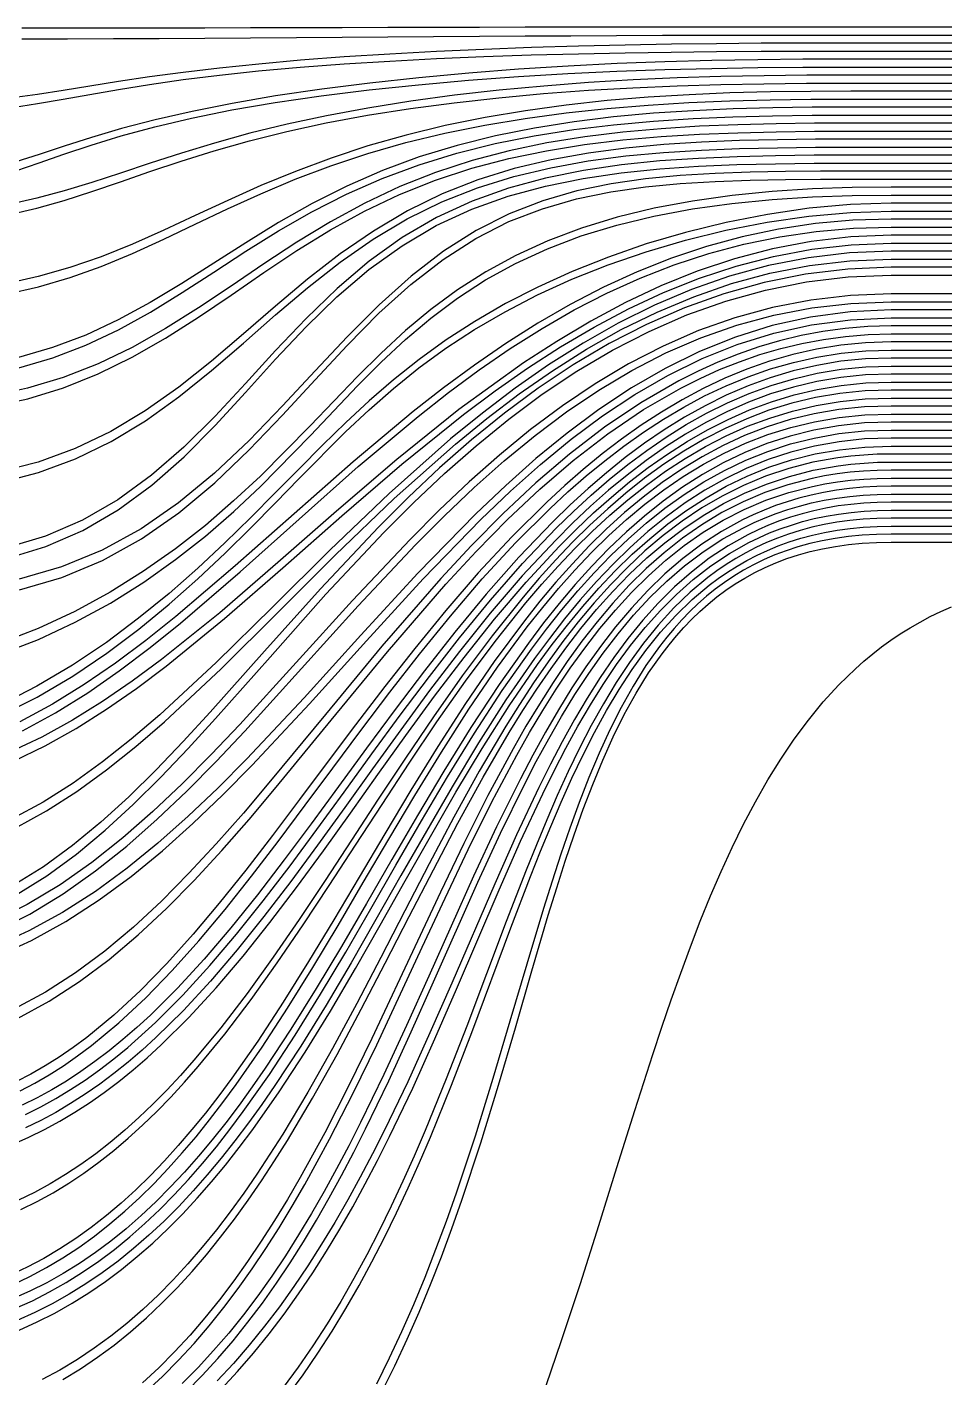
# Model space of a CAD drawing. Header units: millimetres. Extents: x 0 to 17.1, y 0 to 7.7.
# Drawn here: x 6.87 to 8.589, y 1.277 to 3.808 of the extents above; entities that cross this region are included whole.
import ezdxf

# ---------------------------------------------------------------- set-up
doc = ezdxf.new("R2010")
doc.units = ezdxf.units.MM
doc.header["$MEASUREMENT"] = 0
doc.layers.add('Insulation', color=112, linetype='Continuous')
doc.layers.add('Metal', color=52, linetype='Continuous')

msp = doc.modelspace()

# ---------------------------------------------------------------- linework, layer by layer
at = {"layer": 'Insulation'}
msp.add_lwpolyline([(7.8345, 1.2371), (7.8718, 1.3453), (7.9076, 1.4541), (7.9421, 1.5628), (7.9759, 1.6709), (8.0095, 1.7778), (8.0433, 1.8827), (8.0604, 1.9343), (8.0778, 1.9852), (8.0956, 2.0352), (8.1138, 2.0844), (8.1324, 2.1327), (8.1516, 2.1799), (8.1714, 2.2259), (8.192, 2.2708), (8.2133, 2.3143), (8.2356, 2.3564), (8.2588, 2.3971), (8.283, 2.4362), (8.3084, 2.4737), (8.335, 2.5094), (8.3629, 2.5433), (8.3922, 2.5753), (8.423, 2.6053), (8.4391, 2.6194), (8.4555, 2.6331), (8.4723, 2.6462), (8.4896, 2.6588), (8.5073, 2.6707), (8.5255, 2.6821), (8.5442, 2.6929), (8.5633, 2.7031), (8.583, 2.7126), (8.6032, 2.7216)], dxfattribs=at)
at = {"layer": 'Metal'}
for points in [[(11.755, 3.8075), (8.49, 3.8075), (8.4042, 3.8075), (8.3185, 3.8075), (8.2327, 3.8075), (8.147, 3.8074), (8.0612, 3.8073), (7.9754, 3.8072), (7.8897, 3.8071), (7.8039, 3.807), (7.7182, 3.8068), (7.6324, 3.8066), (7.5466, 3.8064), (7.4609, 3.8061), (7.3751, 3.8059), (7.2893, 3.8057), (7.2036, 3.8055), (7.1178, 3.8054), (7.0321, 3.8053), (6.9463, 3.8052), (6.8605, 3.8051)], [(11.755, 3.7775), (8.49, 3.7775), (8.4096, 3.7775), (8.3285, 3.7773), (8.2464, 3.777), (8.163, 3.7763), (8.0781, 3.7753), (7.9917, 3.7737), (7.9041, 3.7717), (7.8156, 3.769), (7.7266, 3.7656), (7.638, 3.7616), (7.5504, 3.7569), (7.4649, 3.7514), (7.3827, 3.7452), (7.3045, 3.7382), (7.2312, 3.7307), (7.1631, 3.7225), (7.1001, 3.7141), (7.042, 3.7054), (6.9882, 3.6969), (6.9378, 3.6888), (6.8897, 3.6814), (6.8431, 3.6749)], [(6.8605, 3.7853), (6.9463, 3.7855), (7.0321, 3.7858), (7.1178, 3.7862), (7.2036, 3.7866), (7.2893, 3.7872), (7.3751, 3.7878), (7.4609, 3.7884), (7.5466, 3.7891), (7.6324, 3.7897), (7.7182, 3.7903), (7.8039, 3.7909), (7.8897, 3.7913), (7.9754, 3.7917), (8.0612, 3.792), (8.147, 3.7922), (8.2327, 3.7924), (8.3185, 3.7925), (8.4042, 3.7925), (8.49, 3.7925), (11.755, 3.7925)], [(6.8432, 3.6569), (6.8897, 3.6641), (6.9377, 3.6723), (6.9881, 3.6812), (7.0418, 3.6905), (7.0999, 3.6999), (7.1628, 3.7089), (7.2309, 3.7174), (7.3042, 3.7253), (7.3823, 3.7323), (7.4646, 3.7385), (7.5501, 3.7438), (7.6377, 3.7483), (7.7264, 3.752), (7.8153, 3.7551), (7.9039, 3.7575), (7.9916, 3.7593), (8.078, 3.7606), (8.1629, 3.7615), (8.2464, 3.7621), (8.3285, 3.7624), (8.4095, 3.7625), (8.49, 3.7625), (11.755, 3.7625)], [(11.755, 3.7475), (8.49, 3.7475), (8.4077, 3.7475), (8.3246, 3.7471), (8.2402, 3.7463), (8.1541, 3.7448), (8.0661, 3.7424), (7.9762, 3.7389), (7.8846, 3.7343), (7.7918, 3.7284), (7.6982, 3.7211), (7.6049, 3.7125), (7.5126, 3.7024), (7.4226, 3.691), (7.3363, 3.6783), (7.255, 3.6644), (7.1795, 3.6493), (7.1103, 3.6335), (7.0475, 3.6171), (6.9909, 3.6006), (6.9398, 3.5844), (6.893, 3.569), (6.8494, 3.555)], [(6.8494, 3.5382), (6.8929, 3.5531), (6.9395, 3.5693), (6.9904, 3.5864), (7.0469, 3.6036), (7.1095, 3.6206), (7.1787, 3.6369), (7.2541, 3.6521), (7.3355, 3.6661), (7.4218, 3.6787), (7.5118, 3.6898), (7.6042, 3.6995), (7.6977, 3.7078), (7.7913, 3.7147), (7.8842, 3.7203), (7.9759, 3.7246), (8.0658, 3.7278), (8.1539, 3.73), (8.2401, 3.7314), (8.3245, 3.7322), (8.4077, 3.7325), (8.49, 3.7325), (11.755, 3.7325)], [(11.755, 3.7175), (8.49, 3.7175), (8.4111, 3.7175), (8.3318, 3.7171), (8.2518, 3.7163), (8.1708, 3.7147), (8.089, 3.7121), (8.0062, 3.7084), (7.9227, 3.7034), (7.8389, 3.697), (7.755, 3.6891), (7.6716, 3.6796), (7.5894, 3.6685), (7.5092, 3.6558), (7.4318, 3.6414), (7.3579, 3.6256), (7.2878, 3.6084), (7.2217, 3.5902), (7.1595, 3.5714), (7.1009, 3.5524), (7.0453, 3.5339), (6.9918, 3.5163), (6.9397, 3.5005), (6.8883, 3.4867), (6.837, 3.4752)], [(6.8372, 3.4563), (6.8885, 3.4683), (6.9398, 3.4827), (6.9918, 3.4993), (7.0452, 3.5175), (7.1007, 3.5368), (7.1592, 3.5564), (7.2213, 3.5758), (7.2873, 3.5944), (7.3573, 3.6118), (7.4313, 3.6278), (7.5087, 3.6422), (7.5889, 3.6548), (7.6712, 3.6658), (7.7546, 3.6751), (7.8385, 3.6828), (7.9225, 3.689), (8.006, 3.6938), (8.0888, 3.6973), (8.1707, 3.6998), (8.2517, 3.7013), (8.3317, 3.7021), (8.4111, 3.7025), (8.49, 3.7025), (11.755, 3.7025)], [(11.755, 3.6875), (8.49, 3.6875), (8.4148, 3.6874), (8.3394, 3.687), (8.2637, 3.686), (8.1877, 3.684), (8.1113, 3.6807), (8.0347, 3.676), (7.9579, 3.6696), (7.8811, 3.6612), (7.8047, 3.6507), (7.7289, 3.638), (7.6541, 3.6228), (7.5808, 3.6051), (7.5094, 3.5848), (7.4402, 3.5621), (7.3734, 3.5371), (7.3088, 3.5104), (7.2464, 3.4826), (7.1857, 3.4544), (7.1264, 3.4268), (7.0677, 3.4008), (7.0092, 3.3773), (6.9505, 3.3568), (6.8911, 3.3399), (6.831, 3.3266)], [(6.8314, 3.3071), (6.8915, 3.3208), (6.9508, 3.3382), (7.0095, 3.3591), (7.0679, 3.3833), (7.1264, 3.4099), (7.1856, 3.4381), (7.2462, 3.4668), (7.3085, 3.4952), (7.3729, 3.5223), (7.4397, 3.5475), (7.5089, 3.5705), (7.5803, 3.5909), (7.6536, 3.6086), (7.7284, 3.6237), (7.8042, 3.6364), (7.8807, 3.6467), (7.9576, 3.655), (8.0344, 3.6613), (8.1111, 3.6659), (8.1876, 3.6691), (8.2636, 3.671), (8.3394, 3.6721), (8.4148, 3.6724), (8.49, 3.6725), (11.755, 3.6725)], [(11.755, 3.6575), (8.49, 3.6575), (8.4162, 3.6574), (8.3422, 3.6571), (8.2681, 3.6561), (8.1937, 3.6541), (8.1192, 3.6508), (8.0445, 3.646), (7.9699, 3.6392), (7.8956, 3.6301), (7.8216, 3.6183), (7.7484, 3.6037), (7.6763, 3.5857), (7.6056, 3.5641), (7.5367, 3.5386), (7.4698, 3.5094), (7.4048, 3.4767), (7.3418, 3.4411), (7.2804, 3.4035), (7.2202, 3.3651), (7.1606, 3.3272), (7.1011, 3.2914), (7.0411, 3.2588), (6.9802, 3.2304), (6.918, 3.2069), (6.8544, 3.1884)], [(11.755, 3.6275), (8.49, 3.6275), (8.4183, 3.6275), (8.3466, 3.6271), (8.2748, 3.6263), (8.2029, 3.6245), (8.1309, 3.6216), (8.059, 3.617), (7.9872, 3.6106), (7.9157, 3.6018), (7.8446, 3.5904), (7.7742, 3.5757), (7.7047, 3.5575), (7.6362, 3.5352), (7.5692, 3.5085), (7.5035, 3.4776), (7.4393, 3.4427), (7.3763, 3.4044), (7.3142, 3.3639), (7.2528, 3.3223), (7.1915, 3.2813), (7.1297, 3.2425), (7.0671, 3.2072), (7.0033, 3.1764), (6.938, 3.1509), (6.8712, 3.1308), (6.8029, 3.1162)], [(6.8549, 3.1689), (6.9185, 3.1877), (6.9806, 3.2117), (7.0415, 3.2405), (7.1014, 3.2736), (7.1608, 3.31), (7.2202, 3.3484), (7.2802, 3.3874), (7.3415, 3.4255), (7.4044, 3.4615), (7.4693, 3.4945), (7.5362, 3.524), (7.6051, 3.5496), (7.6758, 3.5713), (7.7479, 3.5892), (7.8212, 3.6038), (7.8952, 3.6155), (7.9696, 3.6245), (8.0443, 3.6312), (8.119, 3.636), (8.1935, 3.6392), (8.2679, 3.6411), (8.3421, 3.6421), (8.4161, 3.6424), (8.49, 3.6425), (11.755, 3.6425)], [(6.8033, 3.0965), (6.8717, 3.1113), (6.9385, 3.1317), (7.0038, 3.1576), (7.0675, 3.1888), (7.13, 3.2246), (7.1917, 3.2639), (7.2528, 3.3055), (7.3141, 3.3476), (7.376, 3.3886), (7.4389, 3.4273), (7.5031, 3.4625), (7.5687, 3.4937), (7.6357, 3.5205), (7.7041, 3.5429), (7.7737, 3.5612), (7.8442, 3.5758), (7.9153, 3.5872), (7.9869, 3.5959), (8.0587, 3.6022), (8.1307, 3.6067), (8.2027, 3.6096), (8.2747, 3.6113), (8.3465, 3.6122), (8.4183, 3.6125), (8.49, 3.6125), (11.755, 3.6125)], [(11.755, 3.5975), (8.49, 3.5975), (8.419, 3.5975), (8.348, 3.5972), (8.277, 3.5964), (8.2059, 3.5948), (8.1348, 3.5919), (8.0637, 3.5873), (7.9929, 3.5807), (7.9225, 3.5713), (7.8526, 3.5587), (7.7835, 3.5422), (7.7154, 3.5212), (7.6487, 3.4949), (7.5834, 3.463), (7.5196, 3.4253), (7.4573, 3.3824), (7.3963, 3.3351), (7.336, 3.2846), (7.2761, 3.2326), (7.2159, 3.1813), (7.1547, 3.1326), (7.0919, 3.0884), (7.0272, 3.0498), (6.9604, 3.0177), (6.8913, 2.9925), (6.8199, 2.9742)], [(6.8205, 2.9544), (6.8919, 2.973), (6.961, 2.9985), (7.0278, 3.0309), (7.0924, 3.0699), (7.1551, 3.1146), (7.2162, 3.1638), (7.2762, 3.2156), (7.336, 3.2681), (7.396, 3.3191), (7.457, 3.3669), (7.5192, 3.4101), (7.5829, 3.448), (7.6481, 3.4801), (7.7149, 3.5065), (7.783, 3.5275), (7.8522, 3.544), (7.9221, 3.5566), (7.9926, 3.5659), (8.0635, 3.5725), (8.1345, 3.577), (8.2057, 3.5798), (8.2768, 3.5814), (8.348, 3.5822), (8.419, 3.5825), (8.49, 3.5825), (11.755, 3.5825)], [(11.755, 3.5675), (8.49, 3.5675), (8.418, 3.5675), (8.3458, 3.5672), (8.2736, 3.5664), (8.2013, 3.5646), (8.1289, 3.5615), (8.0567, 3.5566), (7.9847, 3.5491), (7.9131, 3.5386), (7.8424, 3.5243), (7.7727, 3.5054), (7.7044, 3.4811), (7.638, 3.4505), (7.5737, 3.413), (7.5117, 3.3686), (7.4516, 3.3179), (7.3934, 3.2617), (7.3363, 3.2017), (7.2797, 3.1398), (7.2226, 3.0787), (7.1642, 3.0207), (7.1036, 2.968), (7.0404, 2.922), (6.9741, 2.8838), (6.9046, 2.8537), (6.8319, 2.8318)], [(6.8326, 2.8121), (6.9053, 2.8342), (6.9748, 2.8645), (7.0411, 2.9031), (7.1042, 2.9494), (7.1647, 3.0026), (7.223, 3.0611), (7.2798, 3.1228), (7.3363, 3.1851), (7.3932, 3.2456), (7.4513, 3.3022), (7.5112, 3.3533), (7.5732, 3.3979), (7.6374, 3.4355), (7.7038, 3.4663), (7.7721, 3.4907), (7.8419, 3.5096), (7.9127, 3.5239), (7.9843, 3.5343), (8.0563, 3.5417), (8.1287, 3.5466), (8.2011, 3.5497), (8.2735, 3.5514), (8.3457, 3.5522), (8.4179, 3.5525), (8.49, 3.5525), (11.755, 3.5525)], [(11.755, 3.5375), (8.49, 3.5375), (8.4239, 3.5375), (8.3579, 3.5373), (8.2919, 3.5369), (8.2261, 3.5357), (8.1604, 3.5334), (8.0949, 3.5294), (8.0298, 3.5231), (7.965, 3.5137), (7.9007, 3.5004), (7.8371, 3.4821), (7.7742, 3.4578), (7.7121, 3.4265), (7.6508, 3.3875), (7.5902, 3.3408), (7.5302, 3.2871), (7.4703, 3.2274), (7.4101, 3.1635), (7.349, 3.0978), (7.2864, 3.033), (7.2217, 2.9718), (7.1544, 2.9162), (7.0842, 2.8678), (7.011, 2.8276), (6.9347, 2.7961), (6.8555, 2.7731)], [(6.8561, 2.7533), (6.9354, 2.7765), (7.0117, 2.8082), (7.0849, 2.8488), (7.155, 2.8975), (7.2222, 2.9535), (7.2868, 3.0152), (7.3493, 3.0805), (7.4102, 3.1467), (7.4702, 3.2111), (7.5299, 3.2712), (7.5899, 3.3253), (7.6504, 3.3722), (7.7116, 3.4114), (7.7737, 3.4429), (7.8366, 3.4672), (7.9003, 3.4855), (7.9646, 3.4989), (8.0294, 3.5082), (8.0946, 3.5145), (8.1601, 3.5184), (8.2259, 3.5207), (8.2918, 3.5219), (8.3578, 3.5224), (8.4239, 3.5225), (8.49, 3.5225), (11.755, 3.5225)], [(11.755, 3.5075), (8.49, 3.5075), (8.4172, 3.5067), (8.3425, 3.5042), (8.267, 3.4993), (8.1919, 3.4918), (8.1179, 3.4815), (8.0458, 3.4679), (7.9763, 3.4511), (7.9098, 3.4308), (7.8466, 3.407), (7.7868, 3.3798), (7.7304, 3.3491), (7.6773, 3.3153), (7.6273, 3.2784), (7.5798, 3.2388), (7.5342, 3.1968), (7.4899, 3.1528), (7.4013, 3.0607), (7.3077, 2.9663), (7.2575, 2.9197), (7.2045, 2.874), (7.1483, 2.83), (7.0888, 2.7881), (7.0261, 2.7489), (6.9601, 2.7129), (6.8912, 2.6809), (6.8196, 2.6532)], [(6.8199, 2.6329), (6.8916, 2.6605), (6.9606, 2.6925), (7.0266, 2.7285), (7.0894, 2.7678), (7.1488, 2.8098), (7.205, 2.8541), (7.258, 2.9), (7.3082, 2.947), (7.4016, 3.0422), (7.4899, 3.1353), (7.5341, 3.1798), (7.5795, 3.2223), (7.6269, 3.2624), (7.6769, 3.2996), (7.7299, 3.3338), (7.7862, 3.3647), (7.846, 3.3922), (7.9092, 3.4161), (7.9758, 3.4364), (8.0454, 3.4533), (8.1175, 3.4668), (8.1915, 3.4771), (8.2668, 3.4845), (8.3424, 3.4893), (8.4172, 3.4918), (8.49, 3.4925), (11.755, 3.4925)], [(11.755, 3.4775), (8.49, 3.4775), (8.4139, 3.475), (8.3362, 3.4679), (8.2582, 3.4565), (8.1808, 3.4414), (8.1049, 3.4228), (8.0311, 3.4011), (7.9601, 3.3767), (7.8922, 3.3497), (7.8278, 3.3205), (7.7669, 3.2893), (7.7097, 3.2562), (7.6559, 3.2213), (7.6053, 3.1849), (7.5574, 3.1469), (7.5117, 3.1074), (7.4676, 3.0665), (7.424, 3.0241), (7.3803, 2.9802), (7.3357, 2.9349), (7.2895, 2.8885), (7.2411, 2.8414), (7.1902, 2.7938), (7.1364, 2.7464), (7.0794, 2.6999), (7.0192, 2.6548), (6.9556, 2.6121), (6.8889, 2.5726), (6.8192, 2.5375)], [(6.8195, 2.5173), (6.8893, 2.5523), (6.9561, 2.5917), (7.0197, 2.6344), (7.0799, 2.6796), (7.1369, 2.7263), (7.1907, 2.7739), (7.2416, 2.8217), (7.2899, 2.8693), (7.336, 2.916), (7.3806, 2.9617), (7.4675, 3.0491), (7.5116, 3.0905), (7.5571, 3.1305), (7.6049, 3.1689), (7.6554, 3.2057), (7.7091, 3.2409), (7.7664, 3.2743), (7.8272, 3.3058), (7.8916, 3.3351), (7.9595, 3.3621), (8.0306, 3.3866), (8.1044, 3.4082), (8.1805, 3.4267), (8.258, 3.4417), (8.3361, 3.453), (8.4138, 3.4601), (8.49, 3.4625), (11.755, 3.4625)], [(11.755, 3.4475), (8.49, 3.4475), (8.4184, 3.4454), (8.348, 3.4392), (8.2787, 3.4289), (8.2107, 3.4146), (8.1439, 3.3964), (8.0783, 3.3745), (8.0139, 3.349), (7.9507, 3.32), (7.8887, 3.2879), (7.8278, 3.2527), (7.7679, 3.2147), (7.709, 3.1743), (7.6511, 3.1316), (7.5939, 3.087), (7.4814, 2.9932), (7.2605, 2.7981), (7.1494, 2.7034), (7.093, 2.6584), (7.0358, 2.6157), (6.9775, 2.5757), (6.9179, 2.5391), (6.8567, 2.5063)], [(11.755, 3.4175), (8.49, 3.4175), (8.4143, 3.4146), (8.3401, 3.4059), (8.2674, 3.3921), (8.1963, 3.3733), (8.1267, 3.3499), (8.0586, 3.3225), (7.9921, 3.2912), (7.927, 3.2565), (7.8633, 3.2187), (7.8009, 3.1783), (7.68, 3.091), (7.5635, 2.9975), (7.4506, 2.9009), (7.3403, 2.8042), (7.2314, 2.7104), (7.1224, 2.6226), (7.0675, 2.5819), (7.0119, 2.5439), (6.9556, 2.5089), (6.8982, 2.4773), (6.8395, 2.4495)], [(6.8616, 2.489), (6.9236, 2.5227), (6.984, 2.5603), (7.043, 2.6013), (7.1008, 2.645), (7.1577, 2.6909), (7.2696, 2.7872), (7.4911, 2.9843), (7.6032, 3.0782), (7.6601, 3.1227), (7.7178, 3.1652), (7.7762, 3.2053), (7.8356, 3.2428), (7.8959, 3.2775), (7.9572, 3.3091), (8.0197, 3.3373), (8.0833, 3.3622), (8.1481, 3.3834), (8.2141, 3.401), (8.2813, 3.4147), (8.3497, 3.4246), (8.4193, 3.4305), (8.49, 3.4325), (11.755, 3.4325)], [(6.8446, 2.4322), (6.9041, 2.4609), (6.9623, 2.4935), (7.0193, 2.5295), (7.0754, 2.5685), (7.1309, 2.6101), (7.2406, 2.6995), (7.3499, 2.7945), (7.4602, 2.8919), (7.5727, 2.9887), (7.6885, 3.0819), (7.7479, 3.1262), (7.8084, 3.1685), (7.8702, 3.2083), (7.9332, 3.2455), (7.9976, 3.2795), (8.0635, 3.3102), (8.1307, 3.337), (8.1995, 3.3597), (8.2698, 3.3779), (8.3417, 3.3914), (8.4151, 3.3997), (8.49, 3.4025), (11.755, 3.4025)], [(11.755, 3.3875), (8.49, 3.3875), (8.4118, 3.3844), (8.3352, 3.3753), (8.2604, 3.3605), (8.1873, 3.3405), (8.116, 3.3156), (8.0464, 3.2862), (7.9786, 3.2526), (7.9125, 3.2152), (7.848, 3.1745), (7.7853, 3.1308), (7.7241, 3.0844), (7.6643, 3.0359), (7.5489, 2.9338), (7.438, 2.8277), (7.3304, 2.721), (7.2246, 2.6169), (7.119, 2.5191), (7.0657, 2.4735), (7.0116, 2.4308), (6.9566, 2.3914), (6.9003, 2.3558), (6.8425, 2.3243)], [(6.8477, 2.3068), (6.9065, 2.3391), (6.9635, 2.3757), (7.0193, 2.416), (7.0739, 2.4595), (7.1278, 2.5059), (7.2342, 2.6053), (7.3403, 2.7105), (7.4479, 2.818), (7.5585, 2.9243), (7.6732, 3.0261), (7.7324, 3.0744), (7.793, 3.1203), (7.8552, 3.1636), (7.9189, 3.2038), (7.9842, 3.2406), (8.0513, 3.2736), (8.12, 3.3024), (8.1906, 3.3268), (8.2628, 3.3463), (8.3368, 3.3606), (8.4126, 3.3695), (8.49, 3.3725), (11.755, 3.3725)], [(11.755, 3.3575), (8.49, 3.3575), (8.4089, 3.3542), (8.3296, 3.3446), (8.2521, 3.3291), (8.1766, 3.3079), (8.103, 3.2815), (8.0314, 3.2502), (7.9618, 3.2144), (7.8943, 3.1745), (7.8287, 3.1309), (7.7652, 3.0839), (7.7035, 3.034), (7.6437, 2.9816), (7.5855, 2.9271), (7.529, 2.8709), (7.4201, 2.7554), (7.3155, 2.6386), (7.2135, 2.5243), (7.1628, 2.4692), (7.112, 2.4161), (7.0608, 2.3657), (7.0087, 2.3182), (6.9555, 2.2744), (6.9008, 2.2346), (6.8442, 2.1995)], [(6.8497, 2.1817), (6.9072, 2.2177), (6.9627, 2.2583), (7.0166, 2.303), (7.0694, 2.3512), (7.1212, 2.4025), (7.1724, 2.4562), (7.2235, 2.512), (7.3259, 2.6274), (7.4304, 2.7449), (7.5389, 2.8607), (7.5951, 2.9168), (7.6528, 2.9712), (7.7121, 3.0233), (7.7732, 3.0729), (7.8361, 3.1195), (7.9009, 3.1627), (7.9676, 3.2021), (8.0364, 3.2374), (8.1071, 3.2681), (8.1799, 3.2941), (8.2546, 3.3148), (8.3312, 3.33), (8.4097, 3.3393), (8.49, 3.3425), (11.755, 3.3425)], [(11.755, 3.3075), (8.49, 3.3075), (8.4137, 3.3046), (8.3395, 3.2961), (8.2674, 3.2821), (8.1972, 3.2629), (8.129, 3.2388), (8.0626, 3.2099), (7.998, 3.1767), (7.9352, 3.1393), (7.874, 3.0982), (7.8143, 3.0535), (7.756, 3.0058), (7.699, 2.9553), (7.6431, 2.9024), (7.5882, 2.8475), (7.4806, 2.7335), (7.2689, 2.5009), (7.2154, 2.4446), (7.1612, 2.3901), (7.1061, 2.3379), (7.0497, 2.2885), (6.9918, 2.2427), (6.9321, 2.2008), (6.8703, 2.1636), (6.806, 2.1317)], [(6.8102, 2.1133), (6.8754, 2.1459), (6.9381, 2.1839), (6.9987, 2.2266), (7.0573, 2.2733), (7.1144, 2.3234), (7.1701, 2.3764), (7.2248, 2.4317), (7.2787, 2.4886), (7.491, 2.723), (7.5983, 2.8373), (7.6529, 2.8921), (7.7084, 2.9449), (7.7649, 2.9951), (7.8226, 3.0426), (7.8817, 3.0868), (7.9421, 3.1275), (8.0042, 3.1643), (8.0679, 3.1971), (8.1334, 3.2254), (8.2008, 3.249), (8.27, 3.2678), (8.3413, 3.2814), (8.4146, 3.2897), (8.49, 3.2925), (11.755, 3.2925)], [(11.755, 3.2775), (8.49, 3.2775), (8.4132, 3.2741), (8.339, 3.2643), (8.2673, 3.2484), (8.1981, 3.2268), (8.1311, 3.1998), (8.0662, 3.1679), (8.0032, 3.1315), (7.9421, 3.0909), (7.8825, 3.0467), (7.8243, 2.9991), (7.7675, 2.9486), (7.7117, 2.8957), (7.6027, 2.7842), (7.4959, 2.6682), (7.3896, 2.5512), (7.2823, 2.4369), (7.2278, 2.382), (7.1723, 2.3292), (7.1157, 2.279), (7.0578, 2.2319), (6.9983, 2.1884), (6.937, 2.149), (6.8736, 2.1143), (6.808, 2.0846)], [(6.8122, 2.0662), (6.8788, 2.0965), (6.9431, 2.1321), (7.0052, 2.1723), (7.0655, 2.2166), (7.1241, 2.2645), (7.1813, 2.3155), (7.2372, 2.369), (7.2922, 2.4246), (7.4, 2.5399), (7.5063, 2.6576), (7.6128, 2.7739), (7.7211, 2.8852), (7.7764, 2.9379), (7.8327, 2.988), (7.8902, 3.0352), (7.949, 3.079), (8.0094, 3.1191), (8.0716, 3.155), (8.1356, 3.1864), (8.2017, 3.2129), (8.27, 3.2341), (8.3407, 3.2496), (8.414, 3.2592), (8.49, 3.2625), (11.755, 3.2625)], [(11.755, 3.2475), (8.49, 3.2475), (8.4466, 3.2463), (8.404, 3.2429), (8.3622, 3.2372), (8.3213, 3.2295), (8.2811, 3.2198), (8.2418, 3.2082), (8.2032, 3.1948), (8.1653, 3.1796), (8.1282, 3.1629), (8.0918, 3.1446), (8.0211, 3.1038), (7.953, 3.0578), (7.8874, 3.0075), (7.824, 2.9534), (7.7628, 2.8961), (7.7036, 2.8363), (7.6461, 2.7746), (7.5356, 2.6478), (7.4298, 2.5199), (7.3268, 2.3952), (7.2758, 2.3352), (7.2249, 2.2775), (7.1737, 2.2223), (7.122, 2.1702), (7.0696, 2.1215), (7.0161, 2.0766), (6.9614, 2.0359), (6.9051, 1.9997), (6.8469, 1.9683)], [(11.755, 3.2175), (8.49, 3.2175), (8.4423, 3.216), (8.3957, 3.2114), (8.3502, 3.2041), (8.3057, 3.1941), (8.2622, 3.1816), (8.2197, 3.1667), (8.1783, 3.1496), (8.1377, 3.1303), (8.0981, 3.1092), (8.0594, 3.0862), (8.0216, 3.0616), (7.9846, 3.0354), (7.9484, 3.0078), (7.913, 2.9789), (7.8784, 2.9488), (7.8446, 2.9177), (7.7789, 2.8527), (7.716, 2.7848), (7.6554, 2.7148), (7.5971, 2.6436), (7.5407, 2.5719), (7.4861, 2.5003), (7.4329, 2.4296), (7.3811, 2.3603), (7.3302, 2.2931), (7.2802, 2.2283), (7.2307, 2.1665), (7.1814, 2.1081), (7.1322, 2.0534), (7.0828, 2.0028), (7.0329, 1.9566), (6.9823, 1.9149), (6.9566, 1.8959), (6.9306, 1.8781), (6.9043, 1.8615), (6.8776, 1.8461), (6.8506, 1.832)], [(6.8526, 1.9504), (6.9117, 1.9826), (6.9689, 2.0196), (7.0244, 2.0611), (7.0785, 2.1068), (7.1315, 2.1562), (7.1836, 2.2091), (7.2352, 2.2649), (7.2864, 2.3232), (7.3375, 2.3837), (7.4404, 2.509), (7.5458, 2.6371), (7.6554, 2.7639), (7.7123, 2.8253), (7.7709, 2.8848), (7.8314, 2.9417), (7.894, 2.9954), (7.9588, 3.0453), (8.026, 3.0908), (8.0959, 3.1311), (8.1319, 3.1492), (8.1685, 3.1657), (8.2059, 3.1806), (8.2441, 3.1938), (8.283, 3.2053), (8.3228, 3.2148), (8.3633, 3.2224), (8.4047, 3.228), (8.4469, 3.2313), (8.49, 3.2325), (11.755, 3.2325)], [(6.8572, 1.8146), (6.8847, 1.8291), (6.9118, 1.8449), (6.9385, 1.8619), (6.9649, 1.8801), (6.9909, 1.8996), (7.0422, 1.942), (7.0927, 1.989), (7.1425, 2.0403), (7.192, 2.0956), (7.2415, 2.1546), (7.291, 2.2169), (7.3411, 2.2821), (7.3917, 2.3497), (7.4434, 2.4191), (7.4961, 2.4899), (7.5503, 2.5614), (7.6061, 2.633), (7.6639, 2.704), (7.7237, 2.7736), (7.7859, 2.8411), (7.8507, 2.9057), (7.8842, 2.9366), (7.9184, 2.9665), (7.9533, 2.9951), (7.9891, 3.0225), (8.0256, 3.0484), (8.0631, 3.0728), (8.1013, 3.0955), (8.1405, 3.1164), (8.1807, 3.1354), (8.2218, 3.1523), (8.2638, 3.167), (8.3069, 3.1794), (8.3511, 3.1893), (8.3963, 3.1965), (8.4426, 3.201), (8.49, 3.2025), (11.755, 3.2025)], [(11.755, 3.1875), (8.49, 3.1875), (8.4423, 3.1859), (8.3959, 3.1813), (8.3506, 3.1737), (8.3066, 3.1635), (8.2636, 3.1506), (8.2218, 3.1353), (8.181, 3.1177), (8.1412, 3.0981), (8.1025, 3.0764), (8.0646, 3.0529), (8.0277, 3.0277), (7.9917, 3.0009), (7.9565, 2.9726), (7.9221, 2.9431), (7.8885, 2.9124), (7.8557, 2.8806), (7.792, 2.8143), (7.7309, 2.7451), (7.6721, 2.674), (7.6153, 2.6017), (7.5603, 2.5289), (7.5067, 2.4565), (7.4544, 2.385), (7.403, 2.3151), (7.3524, 2.2473), (7.3022, 2.1822), (7.2523, 2.1202), (7.2023, 2.0617), (7.1521, 2.0071), (7.1014, 1.9568), (7.0758, 1.9332), (7.05, 1.9108), (7.0239, 1.8896), (6.9976, 1.8696), (6.971, 1.8508), (6.944, 1.8332), (6.9167, 1.8169), (6.8891, 1.8018), (6.861, 1.7879)], [(6.8675, 1.7705), (6.8961, 1.7847), (6.9242, 1.8002), (6.9519, 1.817), (6.9793, 1.835), (7.0062, 1.8542), (7.0329, 1.8746), (7.0593, 1.8962), (7.1113, 1.9429), (7.1624, 1.994), (7.213, 2.0493), (7.2631, 2.1083), (7.3132, 2.1708), (7.3633, 2.2363), (7.4138, 2.3044), (7.4649, 2.3745), (7.5169, 2.446), (7.57, 2.5184), (7.6245, 2.591), (7.6807, 2.6632), (7.7388, 2.734), (7.7991, 2.8028), (7.862, 2.8686), (7.8944, 2.9002), (7.9276, 2.9306), (7.9615, 2.9599), (7.9963, 2.9879), (8.0319, 3.0145), (8.0684, 3.0394), (8.1058, 3.0627), (8.1441, 3.0841), (8.1835, 3.1036), (8.2239, 3.121), (8.2653, 3.1361), (8.3079, 3.1488), (8.3516, 3.1589), (8.3965, 3.1664), (8.4426, 3.1709), (8.49, 3.1725), (11.755, 3.1725)], [(6.844, 1.7152), (6.8736, 1.7282), (6.9028, 1.7424), (6.9315, 1.7579), (6.9597, 1.7746), (6.9876, 1.7926), (7.0151, 1.8119), (7.0422, 1.8323), (7.0691, 1.854), (7.0956, 1.8768), (7.1218, 1.9008), (7.1736, 1.9521), (7.2246, 2.0076), (7.2751, 2.067), (7.3253, 2.1299), (7.3755, 2.1958), (7.4258, 2.2644), (7.4765, 2.3351), (7.528, 2.4073), (7.5805, 2.4804), (7.6342, 2.5538), (7.6895, 2.6267), (7.7466, 2.6983), (7.8059, 2.7679), (7.8677, 2.8345), (7.8995, 2.8665), (7.9322, 2.8973), (7.9656, 2.927), (7.9998, 2.9553), (8.0349, 2.9822), (8.0709, 3.0075), (8.1078, 3.0311), (8.1457, 3.0529), (8.1847, 3.0726), (8.2247, 3.0902), (8.2659, 3.1055), (8.3082, 3.1184), (8.3517, 3.1287), (8.3965, 3.1363), (8.4426, 3.1409), (8.49, 3.1425), (11.755, 3.1425)], [(11.755, 3.1575), (8.49, 3.1575), (8.4423, 3.1559), (8.3959, 3.1512), (8.3507, 3.1435), (8.3068, 3.1331), (8.2641, 3.1201), (8.2226, 3.1046), (8.1822, 3.0868), (8.1428, 3.0668), (8.1044, 3.0448), (8.0671, 3.021), (8.0307, 2.9955), (7.9951, 2.9683), (7.9605, 2.9397), (7.9266, 2.9098), (7.8936, 2.8787), (7.8613, 2.8465), (7.7987, 2.7794), (7.7387, 2.7095), (7.6808, 2.6376), (7.6249, 2.5645), (7.5707, 2.491), (7.5177, 2.4178), (7.4659, 2.3457), (7.4149, 2.2752), (7.3645, 2.2069), (7.3143, 2.1413), (7.2642, 2.0789), (7.214, 2.0201), (7.1633, 1.9653), (7.1119, 1.9147), (7.086, 1.8911), (7.0597, 1.8686), (7.0332, 1.8474), (7.0065, 1.8273), (6.9793, 1.8085), (6.9519, 1.7909), (6.924, 1.7745), (6.8958, 1.7594), (6.8672, 1.7456)], [(11.755, 3.1275), (8.49, 3.1275), (8.4414, 3.1259), (8.3942, 3.1211), (8.3485, 3.1134), (8.3041, 3.1028), (8.2611, 3.0896), (8.2193, 3.0738), (8.1788, 3.0557), (8.1394, 3.0354), (8.1012, 3.013), (8.0641, 2.9886), (8.028, 2.9625), (7.9929, 2.9346), (7.9587, 2.9053), (7.9254, 2.8745), (7.893, 2.8425), (7.8614, 2.8092), (7.8305, 2.775), (7.8003, 2.7398), (7.742, 2.6671), (7.6859, 2.5921), (7.6319, 2.5155), (7.5795, 2.4382), (7.5285, 2.3609), (7.4785, 2.2843), (7.4292, 2.209), (7.3803, 2.1357), (7.3315, 2.0649), (7.2826, 1.9971), (7.2333, 1.9328), (7.1832, 1.8724), (7.1579, 1.8438), (7.1322, 1.8163), (7.1063, 1.7899), (7.08, 1.7648), (7.0534, 1.7409), (7.0263, 1.7182), (6.9989, 1.6968), (6.971, 1.6767), (6.9426, 1.658), (6.9137, 1.6406), (6.8842, 1.6245), (6.8542, 1.6099)], [(11.755, 3.0975), (8.49, 3.0975), (8.4403, 3.0958), (8.3922, 3.0909), (8.3458, 3.083), (8.3009, 3.0721), (8.2575, 3.0585), (8.2155, 3.0422), (8.1749, 3.0235), (8.1356, 3.0025), (8.0976, 2.9793), (8.0607, 2.9541), (8.025, 2.927), (7.9904, 2.8981), (7.9568, 2.8676), (7.9242, 2.8356), (7.8925, 2.8022), (7.8617, 2.7676), (7.8317, 2.7319), (7.8025, 2.6951), (7.746, 2.619), (7.692, 2.5403), (7.6401, 2.4598), (7.5898, 2.3782), (7.5408, 2.2965), (7.4927, 2.2152), (7.4452, 2.1351), (7.3979, 2.0568), (7.3505, 1.981), (7.3027, 1.9081), (7.2542, 1.8387), (7.2295, 1.8054), (7.2046, 1.7732), (7.1794, 1.7421), (7.1537, 1.7122), (7.1277, 1.6834), (7.1013, 1.6559), (7.0744, 1.6296), (7.047, 1.6047), (7.0191, 1.5811), (6.9906, 1.5589), (6.9615, 1.5381), (6.9318, 1.5188), (6.9015, 1.5009), (6.8705, 1.4845), (6.8388, 1.4697)], [(6.8589, 1.5924), (6.8893, 1.6074), (6.9191, 1.6239), (6.9483, 1.6417), (6.977, 1.6609), (7.0051, 1.6815), (7.0328, 1.7033), (7.0601, 1.7264), (7.0869, 1.7508), (7.1134, 1.7764), (7.1395, 1.8032), (7.1653, 1.8311), (7.1908, 1.8601), (7.241, 1.9212), (7.2904, 1.9861), (7.3393, 2.0544), (7.388, 2.1257), (7.4368, 2.1993), (7.4859, 2.2747), (7.5357, 2.3514), (7.5864, 2.4286), (7.6384, 2.5057), (7.692, 2.582), (7.7476, 2.6567), (7.8055, 2.7289), (7.8354, 2.7638), (7.866, 2.7978), (7.8974, 2.8307), (7.9295, 2.8625), (7.9625, 2.893), (7.9964, 2.922), (8.0312, 2.9496), (8.067, 2.9754), (8.1039, 2.9995), (8.1418, 3.0217), (8.1808, 3.0417), (8.2211, 3.0596), (8.2625, 3.0751), (8.3052, 3.0882), (8.3493, 3.0986), (8.3947, 3.1062), (8.4416, 3.1109), (8.49, 3.1125), (11.755, 3.1125)], [(11.755, 3.0675), (8.49, 3.0675), (8.44, 3.0658), (8.3917, 3.0607), (8.3453, 3.0524), (8.3005, 3.0412), (8.2572, 3.0271), (8.2156, 3.0103), (8.1753, 2.991), (8.1365, 2.9693), (8.099, 2.9454), (8.0627, 2.9194), (8.0277, 2.8914), (7.9937, 2.8617), (7.9608, 2.8304), (7.9289, 2.7975), (7.898, 2.7633), (7.8679, 2.7278), (7.8386, 2.6912), (7.8101, 2.6536), (7.7551, 2.5758), (7.7024, 2.4956), (7.6516, 2.4136), (7.6023, 2.3308), (7.5541, 2.2479), (7.5067, 2.1658), (7.4595, 2.085), (7.4124, 2.0063), (7.3649, 1.9302), (7.3167, 1.8573), (7.2923, 1.8222), (7.2676, 1.7881), (7.2426, 1.755), (7.2173, 1.723), (7.1915, 1.6922), (7.1654, 1.6625), (7.1388, 1.6341), (7.1118, 1.607), (7.0843, 1.5811), (7.0562, 1.5566), (7.0276, 1.5335), (6.9984, 1.5118), (6.9686, 1.4915), (6.9382, 1.4727), (6.9072, 1.4553), (6.8754, 1.4394), (6.843, 1.425)], [(6.8432, 1.4516), (6.8753, 1.4668), (6.9067, 1.4836), (6.9374, 1.5019), (6.9674, 1.5216), (6.9968, 1.5428), (7.0255, 1.5654), (7.0537, 1.5894), (7.0814, 1.6148), (7.1085, 1.6415), (7.1351, 1.6694), (7.1613, 1.6986), (7.1871, 1.7289), (7.2124, 1.7604), (7.2375, 1.7929), (7.2622, 1.8265), (7.3109, 1.8965), (7.3587, 1.9699), (7.406, 2.0461), (7.4532, 2.1247), (7.5006, 2.205), (7.5484, 2.2863), (7.5971, 2.368), (7.647, 2.4494), (7.6985, 2.5297), (7.752, 2.6081), (7.8079, 2.6838), (7.8369, 2.7203), (7.8666, 2.7558), (7.8972, 2.7902), (7.9286, 2.8233), (7.9609, 2.855), (7.9941, 2.8853), (8.0284, 2.9139), (8.0638, 2.9407), (8.1003, 2.9657), (8.1381, 2.9886), (8.177, 3.0094), (8.2173, 3.0279), (8.259, 3.044), (8.3021, 3.0574), (8.3466, 3.0682), (8.3928, 3.076), (8.4405, 3.0809), (8.49, 3.0825), (11.755, 3.0825)], [(6.8474, 1.407), (6.8802, 1.4217), (6.9123, 1.438), (6.9437, 1.4558), (6.9745, 1.475), (7.0046, 1.4957), (7.0341, 1.5179), (7.0629, 1.5414), (7.0912, 1.5663), (7.119, 1.5926), (7.1462, 1.6201), (7.173, 1.6489), (7.1993, 1.679), (7.2251, 1.7102), (7.2506, 1.7425), (7.2757, 1.7759), (7.3249, 1.8457), (7.3731, 1.9191), (7.4206, 1.9956), (7.4676, 2.0746), (7.5146, 2.1556), (7.5618, 2.2378), (7.6097, 2.3206), (7.6586, 2.4032), (7.7089, 2.485), (7.7611, 2.5649), (7.8156, 2.6422), (7.8438, 2.6796), (7.8728, 2.716), (7.9026, 2.7512), (7.9333, 2.7852), (7.9649, 2.8178), (7.9975, 2.8489), (8.0311, 2.8784), (8.0658, 2.906), (8.1018, 2.9318), (8.139, 2.9554), (8.1775, 2.9769), (8.2174, 2.996), (8.2588, 3.0126), (8.3016, 3.0265), (8.3461, 3.0376), (8.3923, 3.0458), (8.4402, 3.0508), (8.49, 3.0525), (11.755, 3.0525)], [(11.755, 3.0375), (8.49, 3.0375), (8.4403, 3.0358), (8.3925, 3.0307), (8.3464, 3.0225), (8.3021, 3.0113), (8.2595, 2.9973), (8.2184, 2.9806), (8.1789, 2.9614), (8.1407, 2.9398), (8.1039, 2.916), (8.0684, 2.8901), (8.034, 2.8623), (8.0008, 2.8326), (7.9687, 2.8014), (7.9375, 2.7686), (7.9073, 2.7344), (7.878, 2.6989), (7.8494, 2.6624), (7.8216, 2.6248), (7.768, 2.547), (7.7166, 2.4667), (7.6669, 2.3845), (7.5712, 2.2183), (7.5244, 2.1357), (7.4776, 2.0544), (7.4307, 1.9751), (7.3832, 1.8983), (7.3348, 1.8246), (7.3102, 1.7892), (7.2853, 1.7546), (7.26, 1.7211), (7.2343, 1.6887), (7.2082, 1.6574), (7.1816, 1.6273), (7.1545, 1.5984), (7.127, 1.5708), (7.0988, 1.5445), (7.0701, 1.5195), (7.0409, 1.496), (7.0109, 1.4738), (6.9804, 1.453), (6.9492, 1.4338), (6.9173, 1.416), (6.8847, 1.3997), (6.8515, 1.3849)], [(6.8558, 1.3668), (6.8895, 1.382), (6.9225, 1.3986), (6.9547, 1.4168), (6.9863, 1.4365), (7.0171, 1.4576), (7.0473, 1.4802), (7.0769, 1.5042), (7.1058, 1.5296), (7.1342, 1.5563), (7.162, 1.5843), (7.1892, 1.6136), (7.216, 1.6441), (7.2422, 1.6757), (7.268, 1.7085), (7.2934, 1.7423), (7.3431, 1.8129), (7.3915, 1.8871), (7.439, 1.9642), (7.4859, 2.0438), (7.5324, 2.1253), (7.579, 2.208), (7.674, 2.3741), (7.7232, 2.456), (7.7742, 2.536), (7.8273, 2.6134), (7.8548, 2.6507), (7.8831, 2.6871), (7.9121, 2.7223), (7.942, 2.7562), (7.9729, 2.7887), (8.0047, 2.8198), (8.0375, 2.8491), (8.0716, 2.8767), (8.1068, 2.9023), (8.1432, 2.9259), (8.1811, 2.9473), (8.2203, 2.9663), (8.2611, 2.9828), (8.3034, 2.9967), (8.3474, 3.0077), (8.3931, 3.0158), (8.4406, 3.0208), (8.49, 3.0225), (11.755, 3.0225)], [(11.755, 3.0075), (8.49, 3.0075), (8.4642, 3.0071), (8.439, 3.0057), (8.4143, 3.0036), (8.3901, 3.0005), (8.3431, 2.9921), (8.298, 2.9805), (8.2548, 2.966), (8.2133, 2.9488), (8.1734, 2.9289), (8.135, 2.9066), (8.0982, 2.8819), (8.0627, 2.855), (8.0285, 2.8262), (7.9956, 2.7954), (7.9638, 2.7629), (7.9332, 2.7288), (7.9035, 2.6932), (7.8747, 2.6563), (7.8469, 2.6181), (7.8198, 2.5789), (7.7934, 2.5387), (7.7677, 2.4976), (7.718, 2.4134), (7.6702, 2.3272), (7.6238, 2.2398), (7.5783, 2.1521), (7.5333, 2.0648), (7.4883, 1.9787), (7.443, 1.8944), (7.3969, 1.8126), (7.3498, 1.7339), (7.3257, 1.6959), (7.3013, 1.6589), (7.2764, 1.6229), (7.251, 1.5881), (7.2252, 1.5543), (7.1988, 1.5219), (7.1718, 1.4906), (7.1442, 1.4607), (7.116, 1.4322), (7.0871, 1.405), (7.0576, 1.3793), (7.0273, 1.3551), (6.9963, 1.3325), (6.9646, 1.3113), (6.932, 1.2918), (6.8987, 1.2739)], [(6.9373, 1.2743), (6.9702, 1.2942), (7.0023, 1.3157), (7.0337, 1.3387), (7.0642, 1.3633), (7.0941, 1.3894), (7.1232, 1.4169), (7.1517, 1.4459), (7.1795, 1.4762), (7.2066, 1.5077), (7.2332, 1.5406), (7.2592, 1.5746), (7.2847, 1.6098), (7.3098, 1.6461), (7.3343, 1.6834), (7.3584, 1.7217), (7.4056, 1.8009), (7.4517, 1.883), (7.4969, 1.9676), (7.5417, 2.0539), (7.5865, 2.1413), (7.6777, 2.3162), (7.7251, 2.4023), (7.7742, 2.4862), (7.7996, 2.5271), (7.8257, 2.5671), (7.8525, 2.6062), (7.8801, 2.6441), (7.9085, 2.6808), (7.9378, 2.7162), (7.9682, 2.7501), (7.9996, 2.7823), (8.0322, 2.8129), (8.066, 2.8415), (8.1012, 2.8681), (8.1377, 2.8926), (8.1757, 2.9147), (8.2152, 2.9344), (8.2564, 2.9515), (8.2993, 2.9658), (8.344, 2.9773), (8.3907, 2.9856), (8.4147, 2.9886), (8.4393, 2.9908), (8.4644, 2.9921), (8.49, 2.9925), (11.755, 2.9925)], [(11.755, 2.9775), (8.49, 2.9775), (8.4639, 2.9771), (8.4384, 2.9757), (8.4134, 2.9735), (8.389, 2.9705), (8.3651, 2.9666), (8.3418, 2.9619), (8.2967, 2.9502), (8.2536, 2.9356), (8.2124, 2.9181), (8.1729, 2.8979), (8.1352, 2.8752), (8.099, 2.85), (8.0643, 2.8227), (8.0311, 2.7932), (7.9991, 2.7618), (7.9684, 2.7285), (7.9389, 2.6936), (7.9104, 2.657), (7.8829, 2.6191), (7.8564, 2.5798), (7.8306, 2.5393), (7.8056, 2.4978), (7.7813, 2.4553), (7.7343, 2.368), (7.6892, 2.2784), (7.6454, 2.1872), (7.6024, 2.0953), (7.5166, 1.9126), (7.4729, 1.8233), (7.4282, 1.7363), (7.382, 1.6522), (7.3583, 1.6115), (7.334, 1.5717), (7.3092, 1.533), (7.2838, 1.4953), (7.2578, 1.4588), (7.2312, 1.4235), (7.2038, 1.3896), (7.1758, 1.357), (7.1469, 1.3257), (7.1173, 1.296), (7.0869, 1.2677)], [(7.0937, 1.2514), (7.1244, 1.28), (7.1543, 1.3102), (7.1834, 1.3417), (7.2118, 1.3747), (7.2393, 1.409), (7.2662, 1.4446), (7.2924, 1.4814), (7.3179, 1.5194), (7.3429, 1.5584), (7.3672, 1.5985), (7.3911, 1.6395), (7.4374, 1.724), (7.4821, 1.8114), (7.5257, 1.9009), (7.6111, 2.0839), (7.6538, 2.1758), (7.6972, 2.2669), (7.7418, 2.3564), (7.7882, 2.4435), (7.8122, 2.4858), (7.8369, 2.5272), (7.8624, 2.5675), (7.8886, 2.6066), (7.9158, 2.6443), (7.9439, 2.6807), (7.9731, 2.7154), (8.0034, 2.7485), (8.035, 2.7797), (8.0678, 2.809), (8.1021, 2.8361), (8.1379, 2.8611), (8.1753, 2.8836), (8.2144, 2.9036), (8.2553, 2.921), (8.2981, 2.9355), (8.3428, 2.9471), (8.366, 2.9517), (8.3896, 2.9555), (8.4139, 2.9586), (8.4387, 2.9607), (8.464, 2.9621), (8.49, 2.9625), (11.755, 2.9625)], [(11.755, 2.9475), (8.49, 2.9475), (8.4634, 2.947), (8.4375, 2.9456), (8.4123, 2.9432), (8.3876, 2.94), (8.3636, 2.9358), (8.3402, 2.9309), (8.3173, 2.925), (8.295, 2.9184), (8.2733, 2.911), (8.2521, 2.9028), (8.2314, 2.8938), (8.2112, 2.8841), (8.1723, 2.8627), (8.1352, 2.8386), (8.0998, 2.8121), (8.0661, 2.7832), (8.0339, 2.7521), (8.0031, 2.719), (7.9735, 2.6841), (7.9452, 2.6474), (7.918, 2.6092), (7.8918, 2.5695), (7.8664, 2.5286), (7.8419, 2.4865), (7.8182, 2.4433), (7.7951, 2.3993), (7.7504, 2.3092), (7.7073, 2.2169), (7.6235, 2.0299), (7.5817, 1.9369), (7.5392, 1.8452), (7.4956, 1.7556), (7.4733, 1.7118), (7.4506, 1.6687), (7.4274, 1.6265), (7.4037, 1.5853), (7.3794, 1.5451), (7.3545, 1.5059), (7.329, 1.4678), (7.3028, 1.431), (7.2759, 1.3954), (7.2483, 1.3611), (7.2199, 1.3282), (7.1908, 1.2967), (7.1608, 1.2667)], [(7.1683, 1.2512), (7.1985, 1.2816), (7.2279, 1.3134), (7.2565, 1.3467), (7.2843, 1.3813), (7.3114, 1.4172), (7.3377, 1.4544), (7.3634, 1.4927), (7.3884, 1.5322), (7.4128, 1.5727), (7.4366, 1.6141), (7.4598, 1.6565), (7.4826, 1.6998), (7.5049, 1.7437), (7.5483, 1.8336), (7.5906, 1.9255), (7.6322, 2.0187), (7.7153, 2.2056), (7.7579, 2.2977), (7.802, 2.3876), (7.8248, 2.4314), (7.8483, 2.4744), (7.8724, 2.5163), (7.8974, 2.5571), (7.9233, 2.5965), (7.9502, 2.6346), (7.9782, 2.671), (8.0073, 2.7058), (8.0378, 2.7386), (8.0696, 2.7695), (8.103, 2.7982), (8.138, 2.8246), (8.1747, 2.8485), (8.2132, 2.8697), (8.2332, 2.8793), (8.2537, 2.8882), (8.2748, 2.8963), (8.2963, 2.9037), (8.3185, 2.9102), (8.3411, 2.916), (8.3644, 2.921), (8.3883, 2.9251), (8.4127, 2.9283), (8.4378, 2.9306), (8.4636, 2.932), (8.49, 2.9325), (11.755, 2.9325)], [(11.755, 2.9175), (8.49, 2.9175), (8.4642, 2.917), (8.4391, 2.9157), (8.4146, 2.9134), (8.3908, 2.9103), (8.3676, 2.9063), (8.345, 2.9015), (8.323, 2.8959), (8.3016, 2.8895), (8.2807, 2.8823), (8.2604, 2.8744), (8.2407, 2.8658), (8.2214, 2.8564), (8.1843, 2.8357), (8.1491, 2.8124), (8.1156, 2.7866), (8.0838, 2.7586), (8.0534, 2.7284), (8.0244, 2.6962), (7.9967, 2.6621), (7.9702, 2.6264), (7.9447, 2.589), (7.9202, 2.5502), (7.8965, 2.5101), (7.8736, 2.4687), (7.8514, 2.4264), (7.8297, 2.383), (7.7877, 2.2941), (7.7469, 2.2028), (7.6664, 2.0167), (7.6256, 1.9236), (7.5838, 1.8315), (7.5403, 1.7411), (7.5179, 1.6968), (7.4949, 1.6532), (7.4714, 1.6104), (7.4472, 1.5684), (7.4223, 1.5274), (7.3967, 1.4873), (7.3704, 1.4483), (7.3433, 1.4104), (7.3154, 1.3738), (7.2866, 1.3384), (7.257, 1.3043), (7.2265, 1.2716)], [(7.2342, 1.2563), (7.265, 1.2893), (7.2949, 1.3237), (7.3239, 1.3595), (7.352, 1.3964), (7.3793, 1.4346), (7.4058, 1.4739), (7.4315, 1.5142), (7.4564, 1.5555), (7.4807, 1.5977), (7.5043, 1.6408), (7.5273, 1.6846), (7.5498, 1.7291), (7.5932, 1.8197), (7.6349, 1.912), (7.6755, 2.0052), (7.7552, 2.1912), (7.7955, 2.2823), (7.8369, 2.3711), (7.8583, 2.4143), (7.8803, 2.4565), (7.9029, 2.4976), (7.9262, 2.5376), (7.9504, 2.5762), (7.9755, 2.6134), (8.0016, 2.649), (8.029, 2.6828), (8.0576, 2.7148), (8.0875, 2.7448), (8.119, 2.7727), (8.1521, 2.7983), (8.1869, 2.8214), (8.2236, 2.842), (8.2622, 2.8598), (8.2823, 2.8676), (8.303, 2.8747), (8.3242, 2.8811), (8.346, 2.8866), (8.3684, 2.8914), (8.3915, 2.8953), (8.4151, 2.8984), (8.4394, 2.9007), (8.4644, 2.902), (8.49, 2.9025), (11.755, 2.9025)], [(11.755, 2.8875), (8.49, 2.8875), (8.4634, 2.887), (8.4376, 2.8856), (8.4125, 2.8832), (8.3881, 2.8798), (8.3645, 2.8756), (8.3416, 2.8705), (8.3193, 2.8646), (8.2977, 2.8578), (8.2768, 2.8502), (8.2564, 2.8419), (8.2367, 2.8327), (8.2175, 2.8228), (8.1989, 2.8122), (8.1808, 2.8009), (8.1632, 2.7889), (8.1462, 2.7762), (8.1135, 2.749), (8.0827, 2.7193), (8.0535, 2.6873), (8.0258, 2.6533), (7.9995, 2.6173), (7.9745, 2.5795), (7.9507, 2.54), (7.9278, 2.4989), (7.9059, 2.4565), (7.8848, 2.4129), (7.8643, 2.3681), (7.8444, 2.3223), (7.825, 2.2757), (7.806, 2.2284), (7.7687, 2.132), (7.6944, 1.9357), (7.6562, 1.8376), (7.6164, 1.7405), (7.5958, 1.6926), (7.5746, 1.6453), (7.5528, 1.5987), (7.5303, 1.5528), (7.5071, 1.5077), (7.4831, 1.4635), (7.4583, 1.4203), (7.4327, 1.3782), (7.4061, 1.3372), (7.3786, 1.2974), (7.3502, 1.2589)], [(7.359, 1.2443), (7.3877, 1.2831), (7.4153, 1.3232), (7.4421, 1.3645), (7.4679, 1.4068), (7.4928, 1.4503), (7.5169, 1.4947), (7.5402, 1.54), (7.5627, 1.5861), (7.5845, 1.6329), (7.6057, 1.6804), (7.6263, 1.7283), (7.6659, 1.8256), (7.7039, 1.9238), (7.7774, 2.1201), (7.8142, 2.2164), (7.8329, 2.2636), (7.852, 2.3101), (7.8716, 2.3558), (7.8917, 2.4004), (7.9125, 2.4439), (7.9341, 2.4862), (7.9565, 2.527), (7.98, 2.5663), (8.0046, 2.604), (8.0305, 2.6398), (8.0577, 2.6737), (8.0865, 2.7054), (8.117, 2.7349), (8.1492, 2.762), (8.1661, 2.7746), (8.1834, 2.7865), (8.2013, 2.7978), (8.2197, 2.8083), (8.2387, 2.8181), (8.2582, 2.8272), (8.2784, 2.8355), (8.2992, 2.8431), (8.3206, 2.8498), (8.3426, 2.8557), (8.3654, 2.8607), (8.3888, 2.8649), (8.413, 2.8682), (8.4379, 2.8706), (8.4636, 2.872), (8.49, 2.8725), (11.755, 2.8725)], [(11.755, 2.8575), (8.49, 2.8575), (8.4624, 2.857), (8.4357, 2.8555), (8.4099, 2.853), (8.3849, 2.8495), (8.3608, 2.8452), (8.3375, 2.8399), (8.3149, 2.8337), (8.2932, 2.8266), (8.2722, 2.8187), (8.2519, 2.8099), (8.2323, 2.8003), (8.2133, 2.79), (8.195, 2.7789), (8.1774, 2.767), (8.1603, 2.7544), (8.1438, 2.7411), (8.1279, 2.7271), (8.1125, 2.7124), (8.0977, 2.6971), (8.0833, 2.6811), (8.0694, 2.6645), (8.056, 2.6474), (8.0304, 2.6113), (8.0064, 2.5731), (7.9839, 2.533), (7.9627, 2.4909), (7.9425, 2.4472), (7.9234, 2.4019), (7.9052, 2.3551), (7.8877, 2.3071), (7.8708, 2.2579), (7.8544, 2.2077), (7.8384, 2.1566), (7.8069, 2.0521), (7.7756, 1.9456), (7.7436, 1.838), (7.7101, 1.7301), (7.6745, 1.6229), (7.6558, 1.5699), (7.6362, 1.5173), (7.6159, 1.4653), (7.5946, 1.414), (7.5725, 1.3635), (7.5493, 1.3138), (7.5251, 1.2651)], [(7.5354, 1.251), (7.5598, 1.2999), (7.5831, 1.3497), (7.6054, 1.4005), (7.6267, 1.4519), (7.6471, 1.5041), (7.6666, 1.5568), (7.6853, 1.61), (7.7208, 1.7174), (7.754, 1.8254), (7.7857, 1.9331), (7.8165, 2.0396), (7.8474, 2.1439), (7.8631, 2.195), (7.8792, 2.2451), (7.8957, 2.2942), (7.9129, 2.3422), (7.9307, 2.3888), (7.9494, 2.434), (7.9691, 2.4776), (7.9899, 2.5195), (8.012, 2.5595), (8.0355, 2.5976), (8.0606, 2.6334), (8.0738, 2.6505), (8.0875, 2.667), (8.1016, 2.6829), (8.1163, 2.6982), (8.1314, 2.7128), (8.1471, 2.7267), (8.1633, 2.74), (8.1802, 2.7525), (8.1976, 2.7643), (8.2157, 2.7754), (8.2344, 2.7857), (8.2538, 2.7952), (8.2739, 2.8039), (8.2947, 2.8118), (8.3163, 2.8188), (8.3386, 2.825), (8.3617, 2.8302), (8.3856, 2.8346), (8.4104, 2.838), (8.436, 2.8405), (8.4626, 2.842), (8.49, 2.8425), (11.755, 2.8425)]]:
    msp.add_lwpolyline(points, dxfattribs=at)

doc.saveas('drawing.dxf')
